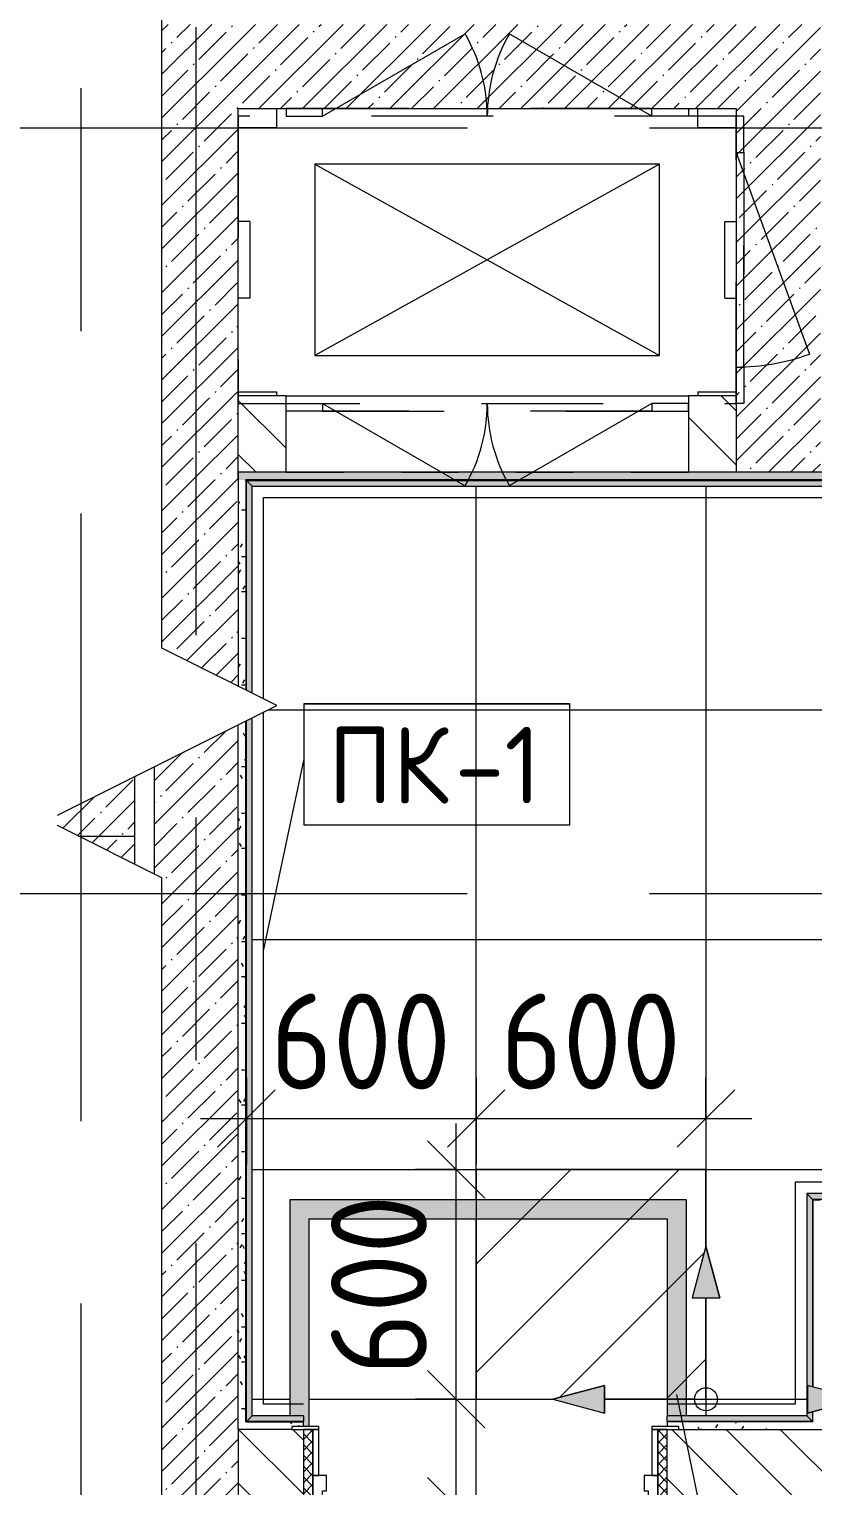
# Model space of a CAD drawing. Header units: millimetres. Extents: x 81633 to 280618, y -8553 to 29000.
# Drawn here: x 84424 to 86470, y 13453 to 17257 of the extents above; entities that cross this region are included whole.
import ezdxf

# ---------------------------------------------------------------- set-up
doc = ezdxf.new("R2010")
doc.units = ezdxf.units.MM
for name, pattern in [('Осевая', [3175, 635, -476.25, 1587.5, -476.25]), ('Снесенные', [714.375, 476.25, -238.125]), ('Штрих', [635, 317.5, -317.5]), ('Штрих короткий', [300, 150, -150])]:
    doc.linetypes.add(name, pattern=pattern)
for name, color, linetype, lineweight in [('A-ANNO-DIMS', 7, 'Continuous', 9), ('A-ANNO-DIMS-100', 7, 'Continuous', 9), ('A-DETL', 7, 'Continuous', 9), ('A-DETL-GENF', 7, 'Continuous', 9), ('A-DOOR', 7, 'Continuous', 9), ('A-DOOR-1', 7, 'Continuous', 13), ('A-DOOR-2', 7, 'Штрих короткий', 9), ('A-DOOR-FRAM', 7, 'Continuous', 13), ('A-DOOR-FRAM-1', 7, 'Continuous', 9), ('A-FLOR-IDEN', 7, 'Continuous', 9), ('A-FLOR-PATT', 7, 'Continuous', 9), ('A-GENM', 7, 'Continuous', 9), ('A-GENM-1', 7, 'Штрих', 9), ('A-GENM-IDEN', 7, 'Continuous', 9), ('A-WALL', 7, 'Continuous', 9), ('I-WALL', 7, 'Continuous', 9), ('M-EQPM', 7, 'Continuous', 9), ('M-EQPM-1', 7, 'Штрих', 9), ('M-EQPM-2', 7, 'Снесенные', 9), ('S-COLS', 7, 'Continuous', 9), ('Оси', 7, 'Continuous', 9), ('Оси-2', 7, 'Осевая', 9)]:
    doc.layers.add(name, color=color, linetype=linetype, lineweight=lineweight)
for name, color, linetype, lineweight, true_color in [('A-DETL-GENF-1', 7, 'Continuous', 9, 0x004000), ('A-FLOR-1', 7, 'Continuous', 9, 0x787878), ('A-GENM-4', 7, 'Continuous', 9, 0x8000ff), ('A-WALL-1', 9, 'Continuous', 9, 0x808080), ('A-WALL-FNSH-1', 9, 'Continuous', 9, 0x808080), ('I-WALL-2', 9, 'Continuous', 9, 0x808080), ('S-COLS-1', 9, 'Continuous', 9, 0x808080)]:
    doc.layers.add(name, color=color, linetype=linetype, lineweight=lineweight, true_color=true_color)
doc.styles.add('GOST Common', font='GOST_Common.ttf', dxfattribs={"height": 200})
doc.styles.add('ISOCPEUR', font='isocpeur.ttf', dxfattribs={"width": 0.9, "height": 250})
doc.dimstyles.new('ISO-2_5_0_9К_БОЛЬШОЙ_округление', dxfattribs={"dimscale": 304.8, "dimtxt": 248.995294, "dimasz": 0.492126, "dimexe": 0.393701, "dimexo": 0, "dimgap": 0, "dimtad": 1, "dimdec": 0, "dimrnd": 10, "dimzin": 0, "dimdsep": 46, "dimtxsty": 'ISOCPEUR', "dimblk1": 'OBLIQUE', "dimblk2": 'OBLIQUE', "dimsah": 1, "dimcen": 0.09, "dimdle": 0.393701, "dimazin": 0, "dimtfac": 1, "dimtdec": 4, "dimtix": 1, "dimtmove": 1, "dimatfit": 3, "dimfxl": 1, "dimtvp": 1, "dimtolj": 1, "dimtzin": 0, "dimarcsym": 2})
doc.dimstyles.new('ISO-2_5_0_9К_БОЛЬШОЙ_округление_1', dxfattribs={"dimscale": 304.8, "dimtxt": 248.995294, "dimasz": 0.492126, "dimexe": 0.393701, "dimexo": 0, "dimgap": 0, "dimtad": 1, "dimdec": 0, "dimrnd": 10, "dimzin": 0, "dimdsep": 46, "dimtxsty": 'ISOCPEUR', "dimblk1": 'OBLIQUE', "dimblk2": 'OBLIQUE', "dimsah": 1, "dimcen": 0.09, "dimdle": 0.393701, "dimazin": 0, "dimtfac": 1, "dimtdec": 4, "dimtix": 1, "dimtmove": 0, "dimatfit": 3, "dimfxl": 1, "dimtvp": 1, "dimtolj": 1, "dimtzin": 0, "dimarcsym": 2})
pattern_1 = [(45, (0, 0), (-57.02463, 57.02463), []), (45, (57.025, 0), (-57.02463, 57.02463), [100.806, -20.161, 3.353, -16.808])]
pattern_2 = [(135, (0, 0), (-70.71068, -70.71068), [])]
pattern_3 = [(0, (0, 0), (121.92, 30.48), [10.058, -81.382, 10.058, -81.382, -487.68]), (0, (0, 0), (121.92, 30.48), [-182.88, 10.058, -172.822, 10.058, -81.382, -213.36]), (0, (0, 0), (121.92, 30.48), [-457.2, 10.058, -50.902, 10.058, -142.342]), (120, (45.72, 15.24), (-87.356454, 90.345817), [10.058, -81.382, 10.058, -81.382, -487.68]), (120, (45.72, 15.24), (-87.356454, 90.345817), [-182.88, 10.058, -172.822, 10.058, -81.382, -213.36]), (120, (45.72, 15.24), (-87.356454, 90.345817), [-457.2, 10.058, -50.902, 10.058, -142.342]), (240, (60.96, 76.2), (-34.563546, -120.825817), [10.058, -81.382, 10.058, -81.382, -487.68]), (240, (60.96, 76.2), (-34.563546, -120.825817), [-182.88, 10.058, -172.822, 10.058, -81.382, -213.36]), (240, (60.96, 76.2), (-34.563546, -120.825817), [-457.2, 10.058, -50.902, 10.058, -142.342])]

# ---------------------------------------------------------------- blocks, each defined once
blk = doc.blocks.new('110_Дверь_СКБ_1Ст_Внутренняя1 - Д-8 950x2100h_охрана-31784688-План устройства полов 2 этажa в осях 23-33')
at = {"layer": 'A-DOOR'}
h = blk.add_hatch(dxfattribs=at)
h.set_pattern_fill('FP_6', color=256, style=0, pattern_type=2)
h.set_pattern_definition([(135, (1826.41, 164.685), (-14.14214, -14.14214), []), (225, (1826.41, 164.685), (14.14214, -14.14214), [])])
h.paths.add_polyline_path([(481.6, 100), (462.5, 100), (462.5, -100), (487.5, -100), (487.5, 100)])
at = {"layer": 'A-DOOR-FRAM-1'}
h = blk.add_hatch(dxfattribs=at)
h.set_pattern_fill('FP_7', color=256, style=0, pattern_type=2)
h.set_pattern_definition([(45, (-296.384, 164.685), (-14.1421, 14.1421), []), (135, (-296.384, 164.685), (-14.1421, -14.1421), [])])
h.paths.add_polyline_path([(-437.5, 100), (-462.5, 100), (-462.5, -100), (-437.5, -100), (-437.5, 62.3)])
at = {"layer": 'A-DOOR'}
blk.add_arc((437.5, 100), 850, 90, 180, dxfattribs=at)
at = {"layer": 'A-DOOR-1'}
for p, q in [((437.5, 950), (397.5, 950)), ((397.5, 950), (397.5, 100)), ((437.5, 100), (437.5, 950)), ((397.5, 100), (437.5, 100))]:
    blk.add_line(p, q, dxfattribs=at)
at = {"layer": 'A-DOOR-FRAM'}
for p, q in [((-422.5, 108), (-492.5, 108)), ((-492.5, 108), (-492.5, 100)), ((-492.5, 100), (-422.5, 100)), ((-437.5, 100), (-462.5, 100)), ((-462.5, 100), (-462.5, -100)), ((-412.5, 100), (-437.5, 100)), ((-437.5, 100), (-437.5, 20)), ((-437.5, -100), (-437.5, 100)), ((-422.5, 100), (-437.5, 100)), ((-437.5, 100), (-437.5, 99)), ((-437.5, 99), (-422.5, 99)), ((-422.5, 100), (-422.5, 108)), ((-422.5, 99), (-422.5, 100)), ((-412.5, 60), (-412.5, 100)), ((437.5, 100), (437.5, 60)), ((462.5, 100), (437.5, 100)), ((517.5, 108), (447.5, 108)), ((447.5, 108), (447.5, 100)), ((462.5, 100), (447.5, 100)), ((447.5, 100), (447.5, 99)), ((447.5, 100), (517.5, 100)), ((447.5, 99), (462.5, 99)), ((462.5, 20), (462.5, 100)), ((487.5, 100), (462.5, 100)), ((462.5, 100), (462.5, -100)), ((462.5, 99), (462.5, 100)), ((487.5, -100), (487.5, 100)), ((517.5, 100), (517.5, 108)), ((-402.5, 60), (-412.5, 60)), ((-402.5, 20), (-402.5, 60)), ((437.5, 60), (427.5, 60)), ((427.5, 60), (427.5, 20)), ((-437.5, 20), (-402.5, 20)), ((-422.5, 20), (-437.5, 20)), ((-437.5, 20), (-437.5, -100)), ((-422.5, -100), (-422.5, 20)), ((427.5, 20), (462.5, 20)), ((462.5, 20), (447.5, 20)), ((447.5, 20), (447.5, -100)), ((462.5, -100), (462.5, 20)), ((-422.5, -100), (-492.5, -100)), ((-492.5, -100), (-492.5, -108)), ((-492.5, -108), (-422.5, -108)), ((-462.5, -100), (-437.5, -100)), ((-437.5, -100), (-422.5, -100)), ((-422.5, -108), (-422.5, -100)), ((447.5, -100), (462.5, -100)), ((517.5, -100), (447.5, -100)), ((447.5, -100), (447.5, -108)), ((447.5, -108), (517.5, -108)), ((462.5, -100), (487.5, -100)), ((517.5, -108), (517.5, -100))]:
    blk.add_line(p, q, dxfattribs=at)
blk = doc.blocks.new('DOR_Проход в стене_Прямоугольный - 1050x1150 EI30-23344994-План устройства полов 2 этажa в осях 23-33')
at = {"layer": 'A-DOOR-2'}
for p, q in [((525, 100), (-525, 100)), ((525, -100), (-525, -100))]:
    blk.add_line(p, q, dxfattribs=at)
blk = doc.blocks.new('160_Подъемник - 160_Подъемник-23521422-План устройства полов 2 этажa в осях 23-33')
at = {"layer": 'A-GENM'}
for p, q in [((220, 0), (592.4, 215)), ((220, 0), (592.4, 215)), ((1080, 0), (707.6, 215)), ((1080, 0), (707.6, 215)), ((-20, -95), (-20, 0)), ((-20, 0), (0, 0)), ((0, 0), (0, -95)), ((220, 20), (125, 20)), ((125, 20), (125, 0)), ((220, 20), (125, 20)), ((125, 20), (125, 0)), ((220, 0), (220, 20)), ((220, 0), (220, 20)), ((1080, 0), (1080, 20)), ((1080, 20), (1175, 20)), ((1080, 0), (1080, 20)), ((1080, 20), (1175, 20)), ((1175, 20), (1175, 0)), ((1175, 20), (1175, 0)), ((125, 0), (220, 0)), ((125, 0), (220, 0)), ((1175, 0), (1080, 0)), ((1175, 0), (1080, 0)), ((0, -95), (-20, -95)), ((0, -655), (-191.5, -128.8)), ((0, -655), (-20, -655)), ((-20, -655), (-20, -750)), ((0, -750), (0, -655)), ((-20, -750), (0, -750)), ((125, -770), (125, -750)), ((125, -750), (220, -750)), ((125, -770), (125, -750)), ((125, -750), (220, -750)), ((220, -750), (220, -770)), ((220, -750), (592.4, -965)), ((220, -750), (220, -770)), ((220, -750), (592.4, -965)), ((1080, -750), (707.6, -965)), ((1080, -750), (707.6, -965)), ((1080, -750), (1080, -770)), ((1175, -750), (1080, -750)), ((1080, -750), (1080, -770)), ((1175, -750), (1080, -750)), ((1175, -770), (1175, -750)), ((1175, -770), (1175, -750)), ((220, -770), (125, -770)), ((220, -770), (125, -770)), ((1080, -770), (1175, -770)), ((1080, -770), (1175, -770))]:
    blk.add_line(p, q, dxfattribs=at)
for centre, radius, start, end in [((220, 0), 430, 0, 30), ((220, 0), 430, 0, 30), ((1080, 0), 430, 150, 180), ((1080, 0), 430, 150, 180), ((0, -655), 560, 90, 110), ((220, -750), 430, 330, 0), ((220, -750), 430, 330, 0), ((1080, -750), 430, 180, 210), ((1080, -750), 430, 180, 210)]:
    blk.add_arc(centre, radius, start, end, dxfattribs=at)
at = {"layer": 'A-GENM-1'}
for p, q in [((1080, 20), (220, 20)), ((220, 20), (1080, 20)), ((1080, 20), (220, 20)), ((220, 20), (1080, 20)), ((-20, -95), (-20, -655)), ((-20, -655), (-20, -95)), ((1080, -770), (220, -770)), ((220, -770), (1080, -770)), ((220, -770), (792, -770)), ((1080, -770), (508, -770))]:
    blk.add_line(p, q, dxfattribs=at)
at = {"layer": 'M-EQPM'}
for p, q in [((1100, -625), (200, -125)), ((200, -625), (1100, -125)), ((1100, -125), (200, -125)), ((200, -125), (200, -625)), ((1100, -625), (1100, -125)), ((200, -625), (1100, -625))]:
    blk.add_line(p, q, dxfattribs=at)
at = {"layer": 'M-EQPM-1'}
for p, q in [((1300, 0), (0, 0)), ((0, 0), (0, -750)), ((1300, -750), (1300, 0)), ((0, -750), (1300, -750))]:
    blk.add_line(p, q, dxfattribs=at)
blk = doc.blocks.new('Закладная деталь приямка - 200_100-20924312-План устройства полов 2 этажa в осях 23-33')
at = {"layer": 'M-EQPM-2'}
for p, q in [((85000, 16755), (84970, 16755)), ((85000, 16755), (85000, 16555)), ((85000, 16555), (84970, 16555))]:
    blk.add_line(p, q, dxfattribs=at)
blk = doc.blocks.new('Закладная деталь приямка - 200_100-V11-План устройства полов 2 этажa в осях 23-33')
at = {"layer": 'M-EQPM-2'}
for p, q in [((86240, 16555), (86240, 16755)), ((86240, 16755), (86270, 16755)), ((86240, 16555), (86270, 16555))]:
    blk.add_line(p, q, dxfattribs=at)
blk = doc.blocks.new('Закладная деталь приямка - 150_100-20924311-План устройства полов 2 этажa в осях 23-33')
at = {"layer": 'M-EQPM-2'}
for p, q in [((85070, 17050), (85070, 17000)), ((85070, 17000), (84970, 17000))]:
    blk.add_line(p, q, dxfattribs=at)
blk = doc.blocks.new('Закладная деталь приямка - 150_100-V12-План устройства полов 2 этажa в осях 23-33')
at = {"layer": 'M-EQPM-2'}
for p, q in [((86170, 17000), (86170, 17050)), ((86270, 17000), (86170, 17000))]:
    blk.add_line(p, q, dxfattribs=at)
blk = doc.blocks.new('Закладная деталь приямка - 150_100-V13-План устройства полов 2 этажa в осях 23-33')
at = {"layer": 'M-EQPM-2'}
for q in [(86270, 16310), (86170, 16300)]:
    blk.add_line((86170, 16310), q, dxfattribs=at)
blk = doc.blocks.new('Закладная деталь приямка - 150_100-V14-План устройства полов 2 этажa в осях 23-33')
at = {"layer": 'M-EQPM-2'}
for p, q in [((84970, 16310), (85070, 16310)), ((85070, 16310), (85070, 16300))]:
    blk.add_line(p, q, dxfattribs=at)
blk = doc.blocks.new('Плинтус - Плинтус керамогранит светло-серый-29857289-План устройства полов 2 этажa в осях 23-33')
at = {"layer": 'A-GENM-4'}
blk.add_hatch(color=256, dxfattribs=at).paths.add_polyline_path([(3843, -15), (3858, 0), (0, 0), (15, -15), (3393.5, -15)])
for p, q in [((0, 0), (3858, 0)), ((0, 0), (15, -15)), ((15, -15), (3843, -15)), ((3843, -15), (3858, 0)), ((45, -45), (3813, -45))]:
    blk.add_line(p, q, dxfattribs=at)
blk = doc.blocks.new('Плинтус - Плинтус керамогранит светло-серый-29857291-План устройства полов 2 этажa в осях 23-33')
at = {"layer": 'A-GENM-4'}
blk.add_hatch(color=256, dxfattribs=at).paths.add_polyline_path([(2380, 0), (0, 0), (15, -15), (2395, -15)])
for p, q in [((0, 0), (2380, 0)), ((0, 0), (15, -15)), ((15, -15), (2395, -15)), ((2395, -15), (2380, 0)), ((45, -45), (2425, -45))]:
    blk.add_line(p, q, dxfattribs=at)
blk = doc.blocks.new('Плинтус - Плинтус керамогранит светло-серый-29857292-План устройства полов 2 этажa в осях 23-33')
at = {"layer": 'A-GENM-4'}
blk.add_hatch(color=256, dxfattribs=at).paths.add_polyline_path([(580, 0), (554.7, 0), (558.2, -13.2), (485.8, -13.2), (489.3, 0), (0, 0), (-15, -15), (565, -15), (566.8, -13.2)])
for p, q in [((0, 0), (-15, -15)), ((-15, -15), (565, -15)), ((0, 0), (489.3, 0)), ((554.7, 0), (580, 0)), ((565, -15), (580, 0)), ((-45, -45), (535, -45))]:
    blk.add_line(p, q, dxfattribs=at)
blk = doc.blocks.new('Плинтус - Плинтус керамогранит светло-серый-29857293-План устройства полов 2 этажa в осях 23-33')
at = {"layer": 'A-GENM-4'}
blk.add_hatch(color=256, dxfattribs=at).paths.add_polyline_path([(379, 0), (0, 0), (15, -15), (379, -15)])
for p, q in [((0, 0), (379, 0)), ((0, 0), (15, -15)), ((15, -15), (379, -15)), ((379, 0), (379, -15)), ((45, -45), (379, -45))]:
    blk.add_line(p, q, dxfattribs=at)
blk = doc.blocks.new('Плинтус - Плинтус керамогранит светло-серый-29857294-План устройства полов 2 этажa в осях 23-33')
at = {"layer": 'A-GENM-4'}
blk.add_hatch(color=256, dxfattribs=at).paths.add_polyline_path([(0, 0), (0, -15), (134, -15), (149, 0)])
for p, q in [((0, 0), (149, 0)), ((0, -15), (0, 0)), ((0, -15), (134, -15)), ((134, -15), (149, 0)), ((0, -45), (104, -45))]:
    blk.add_line(p, q, dxfattribs=at)
blk = doc.blocks.new('Плинтус - Плинтус керамогранит светло-серый-V20-План устройства полов 2 этажa в осях 23-33')
at = {"layer": 'A-GENM-4'}
h = blk.add_hatch(color=256, dxfattribs=at)
h.paths.add_polyline_path([(0, 0), (15, -15), (1837.6, -15), (1830.1, 0), (860.1, 0)])
h.paths.add_polyline_path([(1902.2, -15), (2443, -15), (2458, 0), (1909.7, 0)])
for p, q in [((0, 0), (1830.1, 0)), ((0, 0), (15, -15)), ((15, -15), (1837.6, -15)), ((1902.2, -15), (2443, -15)), ((1909.7, 0), (2458, 0)), ((2443, -15), (2458, 0)), ((45, -45), (1852.6, -45)), ((1887.2, -45), (2413, -45))]:
    blk.add_line(p, q, dxfattribs=at)
blk = doc.blocks.new('Начало раскладки_красным - Начало раскладки_красным-26110621-План устройства полов 2 этажa в осях 23-33')
at = {"layer": 'A-DETL-GENF'}
for points in [[(36.2, 264.8), (0, 400), (-36.2, 264.8), (-22.7, 264.8)], [(-264.8, -36.2), (-264.8, 36.2), (-400, 0)], [(264.8, -36.2), (400, 0), (264.8, 36.2)]]:
    blk.add_hatch(color=256, dxfattribs=at).paths.add_polyline_path(points)
for p, q in [((0, 400), (-36.2, 264.8)), ((0, 400), (-36.2, 264.8)), ((36.2, 264.8), (0, 400)), ((0, 400), (36.2, 264.8)), ((-36.2, 264.8), (36.2, 264.8)), ((-36.2, 264.8), (36.2, 264.8)), ((0, 30), (0, 264.8)), ((-264.8, 36.2), (-400, 0)), ((-400, 0), (-264.8, 36.2)), ((-400, 0), (-264.8, -36.2)), ((-400, 0), (-264.8, -36.2)), ((-264.8, -36.2), (-264.8, 36.2)), ((-264.8, 36.2), (-264.8, -36.2)), ((-30, 0), (-264.8, 0)), ((30, 0), (264.8, 0)), ((400, 0), (264.8, 36.2)), ((264.8, 36.2), (264.8, -36.2)), ((400, 0), (264.8, 36.2)), ((264.8, 36.2), (264.8, -36.2)), ((400, 0), (264.8, -36.2)), ((264.8, -36.2), (400, 0))]:
    blk.add_line(p, q, dxfattribs=at)
blk.add_circle((0, 0), 30, dxfattribs=at)
blk = doc.blocks.new('DET_L_Линия разрыва - М100-30654842-План устройства полов 2 этажa в осях 23-33')
at = {"layer": 'A-DETL-GENF'}
for p, q in [((11889.9, 300), (11739.9, 0)), ((12176.1, -272.4), (11889.9, 300)), ((11739.9, 0), (0, 0)), ((12339.9, 0), (12203.6, -272.4)), ((24079.7, 0), (12339.9, 0))]:
    blk.add_line(p, q, dxfattribs=at)
blk = doc.blocks.new('DIMBLOCK49-План устройства полов 2 этажa в осях 23-33')
at = {"layer": 'A-ANNO-DIMS-100'}
for p, q in [((84991, 14518.1), (84991, 14292)), ((84991, 14412), (84991, 14518.1)), ((85591, 14518.1), (85591, 14292)), ((85591, 14412), (85591, 14518.1)), ((84871, 14412), (85591, 14412))]:
    blk.add_line(p, q, dxfattribs=at)
at = {"layer": 'A-ANNO-DIMS-100', "lineweight": 20}
for p, q in [((84991, 14412), (85066, 14487)), ((85591, 14412), (85666, 14487)), ((84991, 14412), (84916, 14337)), ((85591, 14412), (85516, 14337))]:
    blk.add_line(p, q, dxfattribs=at)
at = {"layer": 'A-ANNO-DIMS-100', "color": 0, "insert": (85054, 14738.6), "char_height": 250, "width": 568.858, "attachment_point": 1, "line_spacing_factor": 1.149209, "style": 'ISOCPEUR'}
blk.add_mtext('600', dxfattribs=at)
blk = doc.blocks.new('_Oblique')
at = {"color": 0, "linetype": 'ByBlock', "lineweight": -2}
blk.add_line((-0.5, -0.5), (0.5, 0.5), dxfattribs=at)
blk = doc.blocks.new('DIMBLOCK50-План устройства полов 2 этажa в осях 23-33')
at = {"layer": 'A-ANNO-DIMS-100'}
for p, q in [((85591, 14518.1), (85591, 14292)), ((85591, 14412), (85591, 14518.1)), ((86191, 14518.1), (86191, 14292)), ((86191, 14412), (86191, 14518.1)), ((85591, 14412), (86311, 14412))]:
    blk.add_line(p, q, dxfattribs=at)
at = {"layer": 'A-ANNO-DIMS-100', "lineweight": 20}
for p, q in [((85591, 14412), (85666, 14487)), ((86191, 14412), (86266, 14487)), ((85591, 14412), (85516, 14337)), ((86191, 14412), (86116, 14337))]:
    blk.add_line(p, q, dxfattribs=at)
at = {"layer": 'A-ANNO-DIMS-100', "color": 0, "insert": (85654, 14738.6), "char_height": 250, "width": 568.858, "attachment_point": 1, "line_spacing_factor": 1.149209, "style": 'ISOCPEUR'}
blk.add_mtext('600', dxfattribs=at)
blk = doc.blocks.new('DIMBLOCK51-План устройства полов 2 этажa в осях 23-33')
at = {"layer": 'A-ANNO-DIMS-100', "lineweight": 20}
for p, q in [((85538.8, 13679), (85463.8, 13754)), ((85538.8, 13679), (85613.8, 13604)), ((85538.8, 13400), (85463.8, 13475)), ((85538.8, 13400), (85613.8, 13325))]:
    blk.add_line(p, q, dxfattribs=at)
at = {"layer": 'A-ANNO-DIMS-100'}
for p, q in [((85432.7, 13679), (85658.8, 13679)), ((85538.8, 13679), (85432.7, 13679)), ((85538.8, 13280), (85538.8, 13679)), ((85538.8, 13333.4), (85538.8, 13539.5)), ((85432.7, 13400), (85658.8, 13400)), ((85538.8, 13400), (85432.7, 13400)), ((85538.8, 12759.3), (85538.8, 13333.4))]:
    blk.add_line(p, q, dxfattribs=at)
at = {"layer": 'A-ANNO-DIMS-100', "color": 0, "insert": (85212.1, 12759.3), "char_height": 250, "width": 568.858, "attachment_point": 1, "rotation": 90, "line_spacing_factor": 1.149209, "style": 'ISOCPEUR'}
blk.add_mtext('280', dxfattribs=at)
blk = doc.blocks.new('DIMBLOCK52-План устройства полов 2 этажa в осях 23-33')
at = {"layer": 'A-ANNO-DIMS-100'}
for p, q in [((85538.8, 13679), (85538.8, 14399)), ((85432.7, 14279), (85658.8, 14279)), ((85538.8, 14279), (85432.7, 14279)), ((85432.7, 13679), (85658.8, 13679)), ((85538.8, 13679), (85432.7, 13679))]:
    blk.add_line(p, q, dxfattribs=at)
at = {"layer": 'A-ANNO-DIMS-100', "lineweight": 20}
for p, q in [((85538.8, 14279), (85463.8, 14354)), ((85538.8, 14279), (85613.8, 14204)), ((85538.8, 13679), (85463.8, 13754)), ((85538.8, 13679), (85613.8, 13604))]:
    blk.add_line(p, q, dxfattribs=at)
at = {"layer": 'A-ANNO-DIMS-100', "color": 0, "insert": (85212.1, 13742), "char_height": 250, "width": 568.858, "attachment_point": 1, "rotation": 90, "line_spacing_factor": 1.149209, "style": 'ISOCPEUR'}
blk.add_mtext('600', dxfattribs=at)
blk = doc.blocks.new('DIMBLOCK53-План устройства полов 2 этажa в осях 23-33')
at = {"layer": 'A-ANNO-DIMS-100', "lineweight": 20}
for p, q in [((86580.8, 17891), (86505.8, 17966)), ((86580.8, 17891), (86655.8, 17816)), ((86580.8, 17291), (86505.8, 17366)), ((86580.8, 17291), (86655.8, 17216))]:
    blk.add_line(p, q, dxfattribs=at)
at = {"layer": 'A-ANNO-DIMS-100'}
for p, q in [((86474.7, 17891), (86700.8, 17891)), ((86580.8, 17891), (86474.7, 17891)), ((86580.8, 17171), (86580.8, 17891)), ((86474.7, 17291), (86700.8, 17291)), ((86580.8, 17291), (86474.7, 17291))]:
    blk.add_line(p, q, dxfattribs=at)
at = {"layer": 'A-ANNO-DIMS-100', "color": 0, "insert": (86254.2, 17354), "char_height": 250, "width": 568.858, "attachment_point": 1, "rotation": 90, "line_spacing_factor": 1.149209, "style": 'ISOCPEUR'}
blk.add_mtext('600', dxfattribs=at)
blk = doc.blocks.new('Mark Reiling - Mark Reiling-26174330-План устройства полов 2 этажa в осях 23-33')
at = {"layer": 'A-GENM-IDEN'}
for p, q in [((-3.47, 1.49), (-3.47, -1.663)), ((-3.47, 1.49), (3.47, 1.49)), ((3.47, 1.49), (-3.47, 1.49)), ((-3.47, 1.49), (-3.47, -1.663)), ((3.47, -1.663), (3.47, 1.49)), ((3.47, -1.663), (3.47, 1.49)), ((-3.47, -1.663), (3.47, -1.663)), ((-3.47, -1.663), (3.47, -1.663))]:
    blk.add_line(p, q, dxfattribs=at)

msp = doc.modelspace()

# ---------------------------------------------------------------- hatches: boundary and pattern name
at = {"layer": 'A-DETL-GENF-1'}
h = msp.add_hatch(dxfattribs=at)
h.set_pattern_fill('FP_55', color=256, style=0, pattern_type=2)
h.set_pattern_definition([(45, (0, 0), (-141.42136, 141.42136), [])])
h.paths.add_polyline_path([(86191, 13679), (86191, 13943.8), (86154.8, 13943.8), (86191, 14079), (86191, 14279), (85591, 14279), (85591, 13679), (85793.7, 13679.7), (85926.2, 13715.2), (85926.2, 13679), (86154.8, 13679)])
at = {"layer": 'A-FLOR-PATT'}
h = msp.add_hatch(dxfattribs=at)
h.set_pattern_fill('FP_38', color=256, style=0, pattern_type=2)
h.set_pattern_definition([(0, (86791, 14879), (0, 600), []), (90, (86791, 14879), (-600, 4e-14), [])])
h.paths.add_polyline_path([(85190, 13410), (86040, 13410.5), (86040, 13440), (86030, 13440), (86030, 13480), (86050, 13480), (86050, 13608), (86090, 13608), (86090, 14150), (85154.7, 14150), (85154.7, 13608), (85180, 13608), (85180, 13480), (85200, 13480), (85200, 13440), (85190, 13440), (85190, 13437.7)])
h.paths.add_polyline_path([(86454, 13620), (86470, 13621), (86469, 13621), (86441.4, 13620)])
h.paths.add_polyline_path([(85006, 13620), (84991, 13621), (84991, 13620)])
h.paths.add_polyline_path([(86227.2, 13636), (86454, 13636), (86454, 14216), (88834, 14216), (88834, 16064), (85006, 16064), (85006, 15523.2), (85070.7, 15490.9), (85006, 15458.6), (85006, 13636), (85104.7, 13636), (85104.7, 14200), (86140, 14200), (86140, 13636), (86191, 13636)])
h.paths.add_polyline_path([(85926.2, 13642.8), (85791, 13679), (85926.2, 13715.2), (85926.2, 13679)])
h.paths.add_polyline_path([(86470, 13711.4), (86470, 14200), (88850, 14201), (88849, 16080), (84990, 16079), (84991, 16079), (88849, 16079), (88848.9, 14201), (86469, 14200), (86469, 13711.7)])
h.paths.add_polyline_path([(86154.8, 13943.8), (86191, 14079), (86227.2, 13943.8), (86191, 13943.8)])
msp.add_hatch(color=256, dxfattribs=at).paths.add_polyline_path([(85154.7, 13608), (85154.7, 14150), (86090, 14150), (86090, 13636), (86140, 13636), (86140, 14200), (85104.7, 14200), (85104.7, 13636), (85140, 13636), (85140, 13621), (85140, 13620), (85140, 13608)])
at = {"layer": 'I-WALL'}
h = msp.add_hatch(dxfattribs=at)
h.set_pattern_fill('FP_2', color=256, style=0, pattern_type=2)
h.set_pattern_definition(pattern_1)
h.paths.add_polyline_path([(84770.7, 16080), (84970, 16080), (84970, 17270), (84770.7, 17270), (84770.7, 16081.9)])
h = msp.add_hatch(dxfattribs=at)
h.set_pattern_fill('FP_2', color=256, style=0, pattern_type=2)
h.set_pattern_definition(pattern_1)
h.paths.add_polyline_path([(86270, 17050), (86490, 17050), (86490, 17270), (84970, 17270), (84970, 17050), (85793.7, 17050)])
h = msp.add_hatch(dxfattribs=at)
h.set_pattern_fill('FP_2', color=256, style=0, pattern_type=2)
h.set_pattern_definition(pattern_1)
h.paths.add_polyline_path([(86490, 16100), (86490, 17050), (86270, 17050), (86270, 16100)])
h = msp.add_hatch(dxfattribs=at)
h.set_pattern_fill('FP_4', color=256, style=0, pattern_type=2)
h.set_pattern_definition(pattern_2)
h.paths.add_polyline_path([(86270, 16100), (86270, 16300), (86145, 16300), (86145, 16100)])
h.paths.add_polyline_path([(85095, 16100), (85095, 16300), (84970, 16300), (84970, 16100)])
h = msp.add_hatch(dxfattribs=at)
h.set_pattern_fill('FP_2', color=256, style=0, pattern_type=2)
h.set_pattern_definition(pattern_1)
h.paths.add_polyline_path([(84770.7, 10400), (84970, 10400), (84970, 15440.6), (84750, 15330.6), (84750, 15051.2), (84770.7, 15040.9), (84770.7, 10681.9)])
h.paths.add_polyline_path([(84970, 15541.2), (84970, 16080), (84770.7, 16080), (84770.7, 15640.9), (84789.8, 15631.3)])
h = msp.add_hatch(dxfattribs=at)
h.set_pattern_fill('FP_2', color=256, style=0, pattern_type=2)
h.set_pattern_definition(pattern_1)
h.paths.add_polyline_path([(84552.5, 15150), (84700, 15150), (84700, 15305.6), (84498.2, 15204.7), (84498.2, 15177.1)])
h = msp.add_hatch(dxfattribs=at)
h.set_pattern_fill('FP_2', color=256, style=0, pattern_type=2)
h.set_pattern_definition(pattern_1)
h.paths.add_polyline_path([(84700, 15076.2), (84700, 15150), (84552.5, 15150), (84694.5, 15079)])
h = msp.add_hatch(dxfattribs=at)
h.set_pattern_fill('FP_4', color=256, style=0, pattern_type=2)
h.set_pattern_definition(pattern_2)
h.paths.add_polyline_path([(86620, 13400), (86620, 13600), (86090, 13600), (86090, 13400), (86120, 13400)])
h.paths.add_polyline_path([(87320, 13400), (87500, 13400), (87500, 13600), (87320, 13600), (87320, 13437.7)])
h.paths.add_polyline_path([(84980, 13400), (85140, 13400), (85140, 13600), (84970, 13600), (84970, 13400)])
at = {"layer": 'I-WALL-2'}
h = msp.add_hatch(dxfattribs=at)
h.set_pattern_fill('FP_47', color=256, style=0, pattern_type=2)
h.set_pattern_definition(pattern_3)
h.paths.add_polyline_path([(88849, 16080), (88850, 16080), (88850, 16100), (84970, 16100), (84970, 16080), (88384.5, 16080)])
h = msp.add_hatch(dxfattribs=at)
h.set_pattern_fill('FP_47', color=256, style=0, pattern_type=2)
h.set_pattern_definition(pattern_3)
h.paths.add_polyline_path([(84970, 13600), (84990, 13600), (84990, 15450.6), (84970, 15440.6), (84970, 14481.1)])
h.paths.add_polyline_path([(84990, 15531.2), (84990, 16080), (84970, 16080), (84970, 15541.2), (84974.4, 15539.1)])
h = msp.add_hatch(dxfattribs=at)
h.set_pattern_fill('FP_47', color=256, style=0, pattern_type=2)
h.set_pattern_definition(pattern_3)
h.paths.add_polyline_path([(86441.4, 13600), (86490, 13600), (86490, 13620), (86090, 13620), (86090, 13608), (86120, 13608), (86120, 13600)])
h.paths.add_polyline_path([(85110, 13600), (85111, 13608), (85140, 13608), (85140, 13620), (84990, 13620), (84990, 13600)])
at = {"layer": 'S-COLS'}
h = msp.add_hatch(dxfattribs=at)
h.set_pattern_fill('FP_2', color=256, style=0, pattern_type=2)
h.set_pattern_definition(pattern_1)
h.paths.add_polyline_path([(84552.5, 15150), (84700, 15150), (84700, 15305.6), (84498.2, 15204.7), (84498.2, 15177.1)])

# ---------------------------------------------------------------- linework, layer by layer
at = {"layer": 'A-DETL'}
for p, q in [((86191, 14279), (85591, 14279)), ((85591, 14279), (85591, 13679)), ((86191, 14079), (86191, 14279)), ((86191, 13679), (86191, 13943.8)), ((85591, 13679), (85791, 13679)), ((85926.2, 13679), (86191, 13679))]:
    msp.add_line(p, q, dxfattribs=at)
at = {"layer": 'A-FLOR-1'}
for p, q in [((85104.7, 14200), (85104.7, 13636)), ((86140, 14200), (85104.7, 14200)), ((86140, 13636), (86140, 14200)), ((85154.7, 13608), (85154.7, 14150)), ((85154.7, 14150), (86090, 14150)), ((86090, 14150), (86090, 13636))]:
    msp.add_line(p, q, dxfattribs=at)
at = {"layer": 'A-FLOR-IDEN'}
msp.add_line((86114.2, 13691.6), (86316.4, 12709.6), dxfattribs=at)
at = {"layer": 'A-GENM-IDEN'}
msp.add_line((85036, 14850), (85141.3, 15347.5), dxfattribs=at)
at = {"layer": 'A-WALL'}
for p, q in [((84970, 16100), (84970, 15541.2)), ((89630, 16100), (84970, 16100)), ((88850, 16080), (84990, 16080)), ((84990, 16080), (84990, 15531.2)), ((84990, 13620), (84990, 15450.6)), ((84970, 13600), (84970, 15440.6)), ((85110, 13600), (84970, 13600)), ((84990, 13620), (85140, 13620)), ((86470, 13620), (86090, 13620)), ((86120, 13600), (86620, 13600))]:
    msp.add_line(p, q, dxfattribs=at)
at = {"layer": 'A-WALL-1'}
for p, q in [((84970, 17050), (86270, 17050)), ((84970, 16080), (84970, 17050)), ((86270, 17050), (86270, 16100)), ((85095, 16300), (84970, 16300)), ((85095, 16100), (85095, 16300)), ((86270, 16300), (86145, 16300)), ((86145, 16300), (86145, 16100)), ((84700, 15076.2), (84700, 15305.6)), ((84750, 15330.6), (84750, 15051.2)), ((86470, 14200), (86470, 13711.4)), ((86470, 13621), (86470, 13620)), ((84970, 13600), (84970, 10400)), ((85140, 13608), (85140, 13620)), ((86090, 13620), (86090, 13608))]:
    msp.add_line(p, q, dxfattribs=at)
at = {"layer": 'A-WALL-FNSH-1'}
for p, q in [((84991, 16079), (88849, 16079)), ((84991, 15530.7), (84991, 16079)), ((84991, 13621), (84991, 15451.1)), ((86469, 14201), (86469, 13711.7)), ((88849, 14201), (86469, 14201)), ((86470, 14200), (86490, 14200)), ((85140, 13621), (84991, 13621)), ((85140, 13620), (85140, 13621)), ((86090, 13621), (86090, 13620)), ((86090, 13621), (86470, 13621)), ((86469, 13646.3), (86469, 13621)), ((86470, 13621), (86470, 13646.6))]:
    msp.add_line(p, q, dxfattribs=at)
at = {"layer": 'I-WALL'}
msp.add_line((85095, 16300), (86145, 16300), dxfattribs=at)
at = {"layer": 'S-COLS-1'}
for p, q in [((84700, 15150), (84700, 15305.6)), ((84552.5, 15150), (84700, 15150))]:
    msp.add_line(p, q, dxfattribs=at)
at = {"layer": 'Оси'}
for p, q in [((82432.7, 17000), (84932.7, 17000)), ((82432.7, 15000), (84932.7, 15000))]:
    msp.add_line(p, q, dxfattribs=at)
at = {"layer": 'Оси-2'}
for p, q in [((84560, 593.7), (84560, 19415.1)), ((84860, 1863.7), (84860, 19415.1)), ((84932.7, 17000), (122760, 17000)), ((84932.7, 15000), (122160, 15000))]:
    msp.add_line(p, q, dxfattribs=at)

# ---------------------------------------------------------------- block references
at = {"layer": 'A-DETL-GENF', "rotation": 270.0000000000003}
msp.add_blockref('DET_L_Линия разрыва - М100-30654842-План устройства полов 2 этажa в осях 23-33', (84770.7, 27380.8), dxfattribs=at)
at = {"layer": 'A-DETL-GENF'}
msp.add_blockref('Начало раскладки_красным - Начало раскладки_красным-26110621-План устройства полов 2 этажa в осях 23-33', (86191, 13679), dxfattribs=at)
at = {"layer": 'A-DOOR', "rotation": 180}
for name, p in [('DOR_Проход в стене_Прямоугольный - 1050x1150 EI30-23344994-План устройства полов 2 этажa в осях 23-33', (85620, 16200)), ('110_Дверь_СКБ_1Ст_Внутренняя1 - Д-8 950x2100h_охрана-31784688-План устройства полов 2 этажa в осях 23-33', (85627.5, 13500))]:
    msp.add_blockref(name, p, dxfattribs=at)
at = {"layer": 'A-GENM-4'}
msp.add_blockref('Плинтус - Плинтус керамогранит светло-серый-29857289-План устройства полов 2 этажa в осях 23-33', (84991, 16079), dxfattribs=at)
for name, p, rotation in [('Плинтус - Плинтус керамогранит светло-серый-V20-План устройства полов 2 этажa в осях 23-33', (84991, 13621), 90), ('Плинтус - Плинтус керамогранит светло-серый-29857291-План устройства полов 2 этажa в осях 23-33', (88849, 14201), 180), ('Плинтус - Плинтус керамогранит светло-серый-29857292-План устройства полов 2 этажa в осях 23-33', (86469, 14201), 270), ('Плинтус - Плинтус керамогранит светло-серый-29857294-План устройства полов 2 этажa в осях 23-33', (85140, 13621), 180), ('Плинтус - Плинтус керамогранит светло-серый-29857293-План устройства полов 2 этажa в осях 23-33', (86469, 13621), 180)]:
    msp.add_blockref(name, p, dxfattribs=dict(at, rotation=rotation))
at = {"layer": 'A-GENM-IDEN', "xscale": 99.99999999999993, "yscale": 99.99999999999993, "zscale": 99.99999999999993}
msp.add_blockref('Mark Reiling - Mark Reiling-26174330-План устройства полов 2 этажa в осях 23-33', (85488.3, 15346), dxfattribs=at)
at = {"layer": 'M-EQPM', "rotation": 180}
msp.add_blockref('160_Подъемник - 160_Подъемник-23521422-План устройства полов 2 этажa в осях 23-33', (86270, 16280), dxfattribs=at)
at = {"layer": 'M-EQPM'}
for name in ['Закладная деталь приямка - 150_100-20924311-План устройства полов 2 этажa в осях 23-33', 'Закладная деталь приямка - 150_100-V12-План устройства полов 2 этажa в осях 23-33', 'Закладная деталь приямка - 200_100-20924312-План устройства полов 2 этажa в осях 23-33', 'Закладная деталь приямка - 200_100-V11-План устройства полов 2 этажa в осях 23-33', 'Закладная деталь приямка - 150_100-V14-План устройства полов 2 этажa в осях 23-33', 'Закладная деталь приямка - 150_100-V13-План устройства полов 2 этажa в осях 23-33']:
    msp.add_blockref(name, (0, 0), dxfattribs=at)

# ---------------------------------------------------------------- texts
at = {"layer": 'A-GENM-IDEN', "char_height": 200, "attachment_point": 1, "style": 'GOST Common'}
for s, insert, width in [('ПК', (85204.2, 15435.1), 400.844), ('-1', (85535, 15435.1), 296.624)]:
    msp.add_mtext(s, dxfattribs=dict(at, insert=insert, width=width))

# ---------------------------------------------------------------- dimensions: what is measured, and where the dimension line sits
at = {"layer": 'A-ANNO-DIMS'}
for base, p1, p2, picture, middle in [((86580.8, 17891), (86474.7, 17291), (86474.7, 17891), 'DIMBLOCK53-План устройства полов 2 этажa в осях 23-33', (86455.8, 17591)), ((85538.8, 14279), (85432.7, 13679), (85432.7, 14279), 'DIMBLOCK52-План устройства полов 2 этажa в осях 23-33', (85413.8, 13979))]:
    dim = msp.add_linear_dim(base=base, p1=p1, p2=p2, angle=90, dimstyle='ISO-2_5_0_9К_БОЛЬШОЙ_округление_1', override={"dimpost": '<>', "dimfxl": 600}, dxfattribs=at)
    dim.commit()
    dim.dimension.update_dxf_attribs({"geometry": picture, "text_midpoint": middle})
for base, p1, p2, picture, middle in [((85591, 14412), (84991, 14518.1), (85591, 14518.1), 'DIMBLOCK49-План устройства полов 2 этажa в осях 23-33', (85291, 14537)), ((86191, 14412), (85591, 14518.1), (86191, 14518.1), 'DIMBLOCK50-План устройства полов 2 этажa в осях 23-33', (85891, 14537))]:
    dim = msp.add_linear_dim(base=base, p1=p1, p2=p2, dimstyle='ISO-2_5_0_9К_БОЛЬШОЙ_округление_1', override={"dimpost": '<>', "dimfxl": 600}, dxfattribs=at)
    dim.commit()
    dim.dimension.update_dxf_attribs({"geometry": picture, "text_midpoint": middle})
dim = msp.add_linear_dim(base=(85538.8, 13679), p1=(85432.7, 13400), p2=(85432.7, 13679), angle=90, dimstyle='ISO-2_5_0_9К_БОЛЬШОЙ_округление', override={"dimpost": '<>', "dimfxl": 279}, dxfattribs=at)
dim.commit()
dim.dimension.update_dxf_attribs({"geometry": 'DIMBLOCK51-План устройства полов 2 этажa в осях 23-33', "text_midpoint": (85378.8, 13043.7), "dimtype": 160, "text_rotation": 90})

doc.saveas('drawing.dxf')
